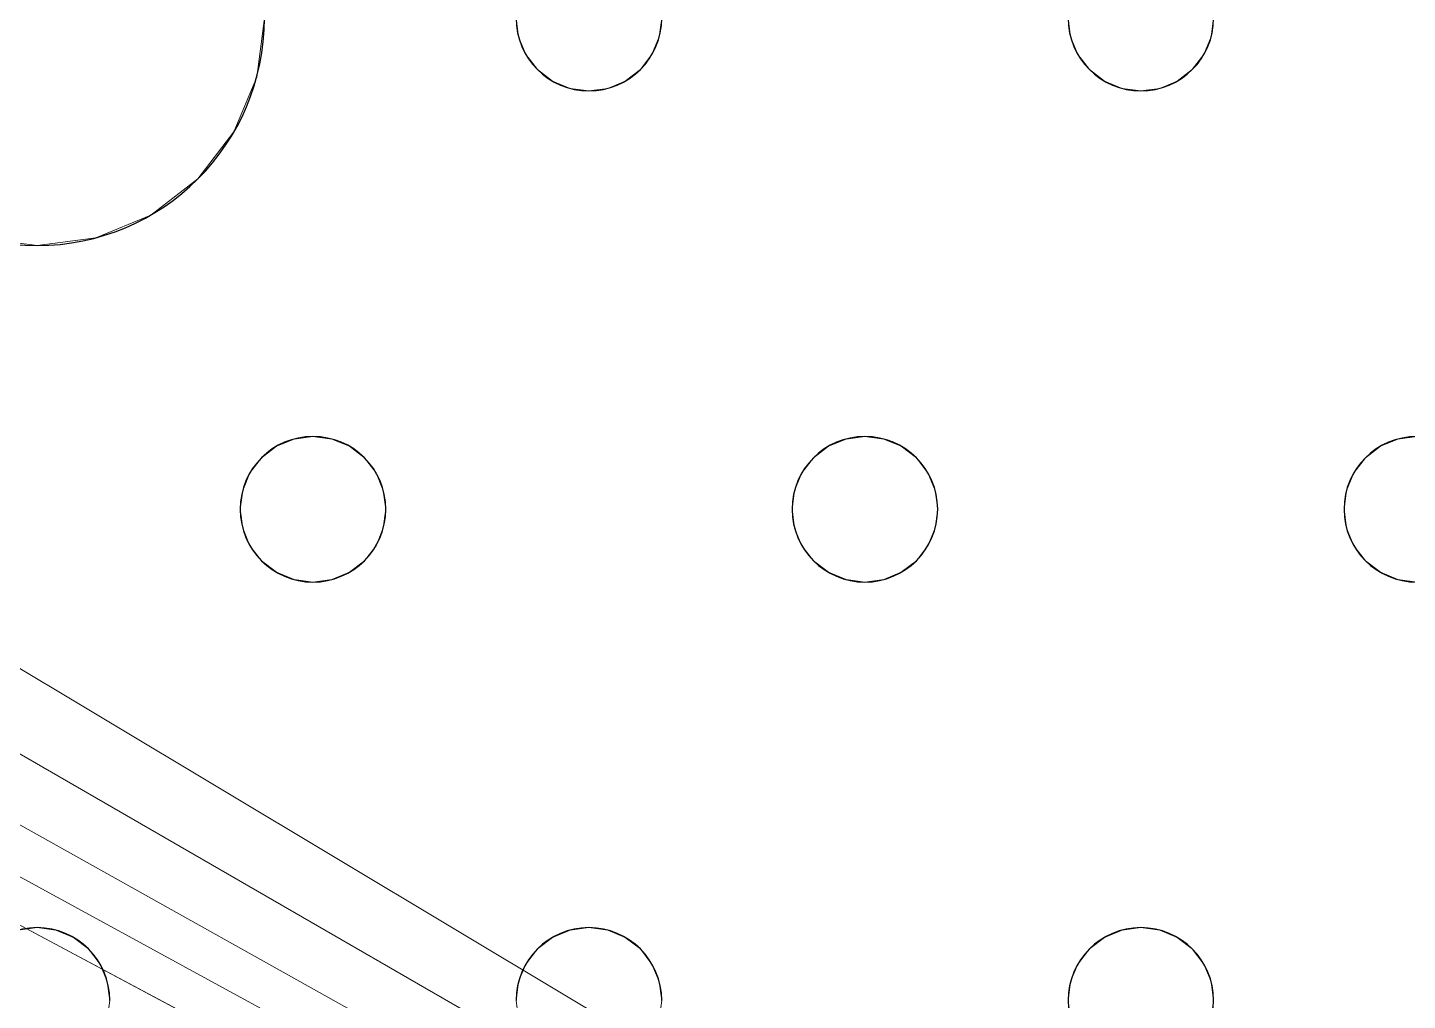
# Model space of a CAD drawing. Header units: millimetres. Extents: x -1 to 1201, y -701 to 1.
# Drawn here: x 862.4 to 938.3, y -287 to -233.5 of the extents above; entities that cross this region are included whole.
import ezdxf

# ---------------------------------------------------------------- set-up
doc = ezdxf.new("R2010")
doc.units = ezdxf.units.MM
doc.layers.add('IQ_200_3D', color=1, linetype='Continuous')
doc.layers.add('IQ_204_2D', color=7, linetype='Continuous')

msp = doc.modelspace()

# ---------------------------------------------------------------- linework, layer by layer
at = {"layer": 'IQ_200_3D', "lineweight": 18}
for points, invisible_edges in [([(889.421, -234.035, 890), (889.284, -233, 890), (875.451, -233, 890), (875.025, -236.235, 890)], 10), ([(889.421, -234.035, 888), (889.82, -235, 888), (875.025, -236.235, 888), (875.451, -233, 888)], 10), ([(875.025, -236.235, 890), (875.451, -233, 890), (875.451, -233, 888), (875.025, -236.235, 888)], 8), ([(889.421, -234.035, 888), (875.451, -233, 888), (889.284, -233, 888)], 3), ([(889.284, -233, 890), (889.421, -234.035, 890), (889.421, -234.035, 888), (889.284, -233, 888)], 2), ([(897.284, -233, 890), (897.148, -234.035, 890), (919.754, -234.035, 890), (919.618, -233, 890)], 10), ([(897.284, -233, 888), (919.618, -233, 888), (919.754, -234.035, 888), (897.148, -234.035, 888)], 5), ([(897.148, -234.035, 890), (897.284, -233, 890), (897.284, -233, 888), (897.148, -234.035, 888)], 8), ([(919.618, -233, 890), (919.754, -234.035, 890), (919.754, -234.035, 888), (919.618, -233, 888)], 2), ([(927.618, -233, 890), (927.481, -234.035, 890), (950.087, -234.035, 890), (949.951, -233, 890)], 10), ([(927.618, -233, 888), (949.951, -233, 888), (950.087, -234.035, 888), (927.481, -234.035, 888)], 5), ([(927.481, -234.035, 890), (927.618, -233, 890), (927.618, -233, 888), (927.481, -234.035, 888)], 8), ([(889.421, -234.035, 890), (875.025, -236.235, 890), (889.82, -235, 890)], 3), ([(889.421, -234.035, 890), (889.82, -235, 890), (889.82, -235, 888), (889.421, -234.035, 888)], 10), ([(920.154, -235, 890), (919.754, -234.035, 890), (897.148, -234.035, 890), (896.748, -235, 890)], 10), ([(920.154, -235, 888), (896.748, -235, 888), (897.148, -234.035, 888), (919.754, -234.035, 888)], 5), ([(896.748, -235, 890), (897.148, -234.035, 890), (897.148, -234.035, 888), (896.748, -235, 888)], 10), ([(919.754, -234.035, 890), (920.154, -235, 890), (920.154, -235, 888), (919.754, -234.035, 888)], 10), ([(950.487, -235, 890), (950.087, -234.035, 890), (927.481, -234.035, 890), (927.082, -235, 890)], 10), ([(950.487, -235, 888), (927.082, -235, 888), (927.481, -234.035, 888), (950.087, -234.035, 888)], 5), ([(927.082, -235, 890), (927.481, -234.035, 890), (927.481, -234.035, 888), (927.082, -235, 888)], 10), ([(890.456, -235.828, 890), (889.82, -235, 890), (875.025, -236.235, 890), (873.776, -239.25, 890)], 10), ([(890.456, -235.828, 888), (873.776, -239.25, 888), (875.025, -236.235, 888), (889.82, -235, 888)], 5), ([(889.82, -235, 890), (890.456, -235.828, 890), (890.456, -235.828, 888), (889.82, -235, 888)], 10), ([(896.113, -235.828, 890), (908.451, -256, 890), (896.748, -235, 890)], 3), ([(896.748, -235, 888), (920.154, -235, 888), (908.451, -256, 888), (896.113, -235.828, 888)], 7), ([(896.113, -235.828, 890), (896.748, -235, 890), (896.748, -235, 888), (896.113, -235.828, 888)], 10), ([(908.451, -256, 890), (920.789, -235.828, 890), (920.154, -235, 890), (896.748, -235, 890)], 13), ([(920.789, -235.828, 888), (909.486, -256.136, 888), (908.451, -256, 888), (920.154, -235, 888)], 5), ([(920.154, -235, 890), (920.789, -235.828, 890), (920.789, -235.828, 888), (920.154, -235, 888)], 10), ([(938.784, -256, 890), (950.487, -235, 890), (927.082, -235, 890), (926.446, -235.828, 890)], 11), ([(938.784, -256, 888), (937.749, -256.136, 888), (926.446, -235.828, 888), (927.082, -235, 888)], 10), ([(926.446, -235.828, 890), (927.082, -235, 890), (927.082, -235, 888), (926.446, -235.828, 888)], 10), ([(938.784, -256, 888), (927.082, -235, 888), (950.487, -235, 888), (951.122, -235.828, 888)], 11), ([(873.776, -239.25, 890), (871.79, -241.839, 890), (879.153, -256.136, 890), (890.456, -235.828, 890)], 14), ([(879.153, -256.136, 888), (871.79, -241.839, 888), (873.776, -239.25, 888), (890.456, -235.828, 888)], 13), ([(879.153, -256.136, 890), (880.118, -256.536, 890), (891.284, -236.464, 890), (890.456, -235.828, 890)], 10), ([(891.284, -236.464, 888), (880.118, -256.536, 888), (879.153, -256.136, 888), (890.456, -235.828, 888)], 5), ([(890.456, -235.828, 890), (891.284, -236.464, 890), (891.284, -236.464, 888), (890.456, -235.828, 888)], 10), ([(896.113, -235.828, 890), (895.284, -236.464, 890), (907.416, -256.136, 890), (908.451, -256, 890)], 10), ([(896.113, -235.828, 888), (908.451, -256, 888), (907.416, -256.136, 888), (895.284, -236.464, 888)], 5), ([(895.284, -236.464, 890), (896.113, -235.828, 890), (896.113, -235.828, 888), (895.284, -236.464, 888)], 10), ([(909.486, -256.136, 890), (920.789, -235.828, 890), (908.451, -256, 890)], 3), ([(909.486, -256.136, 890), (910.451, -256.536, 890), (921.618, -236.464, 890), (920.789, -235.828, 890)], 10), ([(921.618, -236.464, 888), (910.451, -256.536, 888), (909.486, -256.136, 888), (920.789, -235.828, 888)], 5), ([(920.789, -235.828, 890), (921.618, -236.464, 890), (921.618, -236.464, 888), (920.789, -235.828, 888)], 10), ([(926.446, -235.828, 890), (925.618, -236.464, 890), (937.749, -256.136, 890), (938.784, -256, 890)], 10), ([(937.749, -256.136, 888), (925.618, -236.464, 888), (926.446, -235.828, 888)], 13), ([(925.618, -236.464, 890), (926.446, -235.828, 890), (926.446, -235.828, 888), (925.618, -236.464, 888)], 10), ([(873.776, -239.25, 890), (875.025, -236.235, 890), (875.025, -236.235, 888), (873.776, -239.25, 888)], 10), ([(880.118, -256.536, 890), (880.946, -257.172, 890), (892.249, -236.864, 890), (891.284, -236.464, 890)], 10), ([(880.118, -256.536, 888), (891.284, -236.464, 888), (892.249, -236.864, 888)], 13), ([(891.284, -236.464, 890), (892.249, -236.864, 890), (892.249, -236.864, 888), (891.284, -236.464, 888)], 10), ([(895.284, -236.464, 890), (894.32, -236.864, 890), (906.451, -256.536, 890), (907.416, -256.136, 890)], 10), ([(895.284, -236.464, 888), (907.416, -256.136, 888), (906.451, -256.536, 888), (894.32, -236.864, 888)], 5), ([(894.32, -236.864, 890), (895.284, -236.464, 890), (895.284, -236.464, 888), (894.32, -236.864, 888)], 10), ([(910.451, -256.536, 890), (911.279, -257.172, 890), (922.582, -236.864, 890), (921.618, -236.464, 890)], 10), ([(922.582, -236.864, 888), (911.279, -257.172, 888), (910.451, -256.536, 888), (921.618, -236.464, 888)], 5), ([(921.618, -236.464, 890), (922.582, -236.864, 890), (922.582, -236.864, 888), (921.618, -236.464, 888)], 10), ([(925.618, -236.464, 890), (924.653, -236.864, 890), (936.784, -256.536, 890), (937.749, -256.136, 890)], 10), ([(925.618, -236.464, 888), (937.749, -256.136, 888), (936.784, -256.536, 888), (924.653, -236.864, 888)], 5), ([(924.653, -236.864, 890), (925.618, -236.464, 890), (925.618, -236.464, 888), (924.653, -236.864, 888)], 10), ([(880.946, -257.172, 888), (880.118, -256.536, 888), (892.249, -236.864, 888), (893.284, -237, 888)], 10), ([(880.946, -257.172, 890), (881.582, -258, 890), (893.284, -237, 890), (892.249, -236.864, 890)], 10), ([(881.582, -258, 888), (880.946, -257.172, 888), (893.284, -237, 888), (904.987, -258, 888)], 14), ([(904.987, -258, 890), (905.622, -257.172, 890), (893.284, -237, 890), (881.582, -258, 890)], 14), ([(893.284, -237, 888), (892.249, -236.864, 888), (892.249, -236.864, 890), (893.284, -237, 890)], 10), ([(905.622, -257.172, 890), (906.451, -256.536, 890), (894.32, -236.864, 890), (893.284, -237, 890)], 10), ([(905.622, -257.172, 888), (904.987, -258, 888), (893.284, -237, 888), (894.32, -236.864, 888)], 10), ([(894.32, -236.864, 888), (893.284, -237, 888), (893.284, -237, 890), (894.32, -236.864, 890)], 10), ([(894.32, -236.864, 888), (906.451, -256.536, 888), (905.622, -257.172, 888)], 13), ([(911.279, -257.172, 890), (911.915, -258, 890), (923.618, -237, 890), (922.582, -236.864, 890)], 10), ([(923.618, -237, 888), (911.915, -258, 888), (911.279, -257.172, 888), (922.582, -236.864, 888)], 5), ([(911.915, -258, 890), (912.315, -258.965, 890), (935.32, -258, 890), (923.618, -237, 890)], 14), ([(923.618, -237, 888), (935.956, -257.172, 888), (935.32, -258, 888), (911.915, -258, 888)], 13), ([(923.618, -237, 888), (922.582, -236.864, 888), (922.582, -236.864, 890), (923.618, -237, 890)], 10), ([(923.618, -237, 890), (935.32, -258, 890), (935.956, -257.172, 890), (924.653, -236.864, 890)], 5), ([(924.653, -236.864, 888), (936.784, -256.536, 888), (935.956, -257.172, 888), (923.618, -237, 888)], 5), ([(924.653, -236.864, 888), (923.618, -237, 888), (923.618, -237, 890), (924.653, -236.864, 890)], 10), ([(936.784, -256.536, 890), (924.653, -236.864, 890), (935.956, -257.172, 890)], 3), ([(871.79, -241.839, 890), (873.776, -239.25, 890), (873.776, -239.25, 888), (871.79, -241.839, 888)], 10), ([(877.082, -256.136, 890), (871.79, -241.839, 890), (869.201, -243.825, 890), (876.118, -256.536, 890)], 5), ([(877.082, -256.136, 888), (876.118, -256.536, 888), (869.201, -243.825, 888), (871.79, -241.839, 888)], 10), ([(869.201, -243.825, 890), (871.79, -241.839, 890), (871.79, -241.839, 888), (869.201, -243.825, 888)], 10), ([(878.118, -256, 890), (879.153, -256.136, 890), (871.79, -241.839, 890)], 14), ([(877.082, -256.136, 890), (878.118, -256, 890), (871.79, -241.839, 890)], 14), ([(871.79, -241.839, 888), (878.118, -256, 888), (877.082, -256.136, 888)], 13), ([(879.153, -256.136, 888), (878.118, -256, 888), (871.79, -241.839, 888)], 14), ([(875.289, -257.172, 890), (869.201, -243.825, 890), (866.186, -245.074, 890), (874.654, -258, 890)], 5), ([(869.201, -243.825, 888), (876.118, -256.536, 888), (875.289, -257.172, 888), (866.186, -245.074, 888)], 5), ([(866.186, -245.074, 890), (869.201, -243.825, 890), (869.201, -243.825, 888), (866.186, -245.074, 888)], 10), ([(876.118, -256.536, 890), (869.201, -243.825, 890), (875.289, -257.172, 890)], 3), ([(851.248, -258, 890), (862.951, -245.5, 890), (859.716, -245.074, 890), (850.613, -257.172, 890)], 5), ([(862.951, -245.5, 888), (851.648, -258.965, 888), (851.248, -258, 888), (859.716, -245.074, 888)], 5), ([(851.648, -258.965, 890), (874.254, -258.965, 890), (862.951, -245.5, 890), (851.248, -258, 890)], 7), ([(874.254, -258.965, 888), (851.784, -260, 888), (851.648, -258.965, 888), (862.951, -245.5, 888)], 13), ([(862.951, -245.5, 888), (859.716, -245.074, 888), (859.716, -245.074, 890), (862.951, -245.5, 890)], 10), ([(874.654, -258, 890), (866.186, -245.074, 890), (862.951, -245.5, 890), (874.254, -258.965, 890)], 5), ([(874.654, -258, 888), (874.254, -258.965, 888), (862.951, -245.5, 888), (866.186, -245.074, 888)], 10), ([(866.186, -245.074, 888), (862.951, -245.5, 888), (862.951, -245.5, 890), (866.186, -245.074, 890)], 10), ([(875.289, -257.172, 888), (874.654, -258, 888), (866.186, -245.074, 888)], 14), ([(877.082, -256.136, 890), (876.118, -256.536, 890), (876.118, -256.536, 888), (877.082, -256.136, 888)], 10), ([(877.082, -256.136, 888), (878.118, -256, 888), (878.118, -256, 890), (877.082, -256.136, 890)], 10), ([(878.118, -256, 888), (879.153, -256.136, 888), (879.153, -256.136, 890), (878.118, -256, 890)], 10), ([(880.118, -256.536, 890), (879.153, -256.136, 890), (879.153, -256.136, 888), (880.118, -256.536, 888)], 10), ([(907.416, -256.136, 890), (906.451, -256.536, 890), (906.451, -256.536, 888), (907.416, -256.136, 888)], 10), ([(907.416, -256.136, 888), (908.451, -256, 888), (908.451, -256, 890), (907.416, -256.136, 890)], 10), ([(908.451, -256, 888), (909.486, -256.136, 888), (909.486, -256.136, 890), (908.451, -256, 890)], 10), ([(910.451, -256.536, 890), (909.486, -256.136, 890), (909.486, -256.136, 888), (910.451, -256.536, 888)], 10), ([(937.749, -256.136, 890), (936.784, -256.536, 890), (936.784, -256.536, 888), (937.749, -256.136, 888)], 10), ([(937.749, -256.136, 888), (938.784, -256, 888), (938.784, -256, 890), (937.749, -256.136, 890)], 10), ([(876.118, -256.536, 890), (875.289, -257.172, 890), (875.289, -257.172, 888), (876.118, -256.536, 888)], 10), ([(880.946, -257.172, 890), (880.118, -256.536, 890), (880.118, -256.536, 888), (880.946, -257.172, 888)], 10), ([(906.451, -256.536, 890), (905.622, -257.172, 890), (905.622, -257.172, 888), (906.451, -256.536, 888)], 10), ([(911.279, -257.172, 890), (910.451, -256.536, 890), (910.451, -256.536, 888), (911.279, -257.172, 888)], 10), ([(936.784, -256.536, 890), (935.956, -257.172, 890), (935.956, -257.172, 888), (936.784, -256.536, 888)], 10), ([(875.289, -257.172, 890), (874.654, -258, 890), (874.654, -258, 888), (875.289, -257.172, 888)], 10), ([(881.582, -258, 890), (880.946, -257.172, 890), (880.946, -257.172, 888), (881.582, -258, 888)], 10), ([(905.622, -257.172, 890), (904.987, -258, 890), (904.987, -258, 888), (905.622, -257.172, 888)], 10), ([(911.915, -258, 890), (911.279, -257.172, 890), (911.279, -257.172, 888), (911.915, -258, 888)], 10), ([(935.956, -257.172, 890), (935.32, -258, 890), (935.32, -258, 888), (935.956, -257.172, 888)], 10), ([(874.654, -258, 890), (874.254, -258.965, 890), (874.254, -258.965, 888), (874.654, -258, 888)], 10), ([(881.582, -258, 890), (881.981, -258.965, 890), (904.987, -258, 890)], 14), ([(881.981, -258.965, 888), (881.582, -258, 888), (904.987, -258, 888), (904.587, -258.965, 888)], 10), ([(881.981, -258.965, 890), (881.582, -258, 890), (881.582, -258, 888), (881.981, -258.965, 888)], 10), ([(881.981, -258.965, 890), (882.118, -260, 890), (904.587, -258.965, 890), (904.987, -258, 890)], 10), ([(904.987, -258, 890), (904.587, -258.965, 890), (904.587, -258.965, 888), (904.987, -258, 888)], 10), ([(912.315, -258.965, 888), (911.915, -258, 888), (935.32, -258, 888), (934.921, -258.965, 888)], 10), ([(912.315, -258.965, 890), (911.915, -258, 890), (911.915, -258, 888), (912.315, -258.965, 888)], 10), ([(934.921, -258.965, 890), (935.32, -258, 890), (912.315, -258.965, 890)], 14), ([(935.32, -258, 890), (934.921, -258.965, 890), (934.921, -258.965, 888), (935.32, -258, 888)], 10), ([(874.254, -258.965, 890), (851.648, -258.965, 890), (851.784, -260, 890), (874.118, -260, 890)], 5), ([(874.118, -260, 888), (851.648, -261.035, 888), (851.784, -260, 888), (874.254, -258.965, 888)], 5), ([(874.254, -258.965, 890), (874.118, -260, 890), (874.118, -260, 888), (874.254, -258.965, 888)], 8), ([(882.118, -260, 890), (881.981, -261.035, 890), (904.451, -260, 890), (904.587, -258.965, 890)], 10), ([(882.118, -260, 888), (881.981, -258.965, 888), (904.587, -258.965, 888), (904.451, -260, 888)], 10), ([(882.118, -260, 890), (881.981, -258.965, 890), (881.981, -258.965, 888), (882.118, -260, 888)], 2), ([(904.587, -258.965, 890), (904.451, -260, 890), (904.451, -260, 888), (904.587, -258.965, 888)], 8), ([(934.921, -258.965, 890), (912.315, -258.965, 890), (912.451, -260, 890), (934.784, -260, 890)], 5), ([(934.784, -260, 888), (912.315, -261.035, 888), (912.451, -260, 888), (934.921, -258.965, 888)], 5), ([(934.921, -258.965, 888), (912.451, -260, 888), (912.315, -258.965, 888)], 13), ([(912.451, -260, 890), (912.315, -258.965, 890), (912.315, -258.965, 888), (912.451, -260, 888)], 2), ([(934.921, -258.965, 890), (934.784, -260, 890), (934.784, -260, 888), (934.921, -258.965, 888)], 8), ([(874.118, -260, 890), (851.784, -260, 890), (851.648, -261.035, 890), (874.254, -261.035, 890)], 5), ([(874.254, -261.035, 888), (851.648, -261.035, 888), (874.118, -260, 888)], 3), ([(874.118, -260, 890), (874.254, -261.035, 890), (874.254, -261.035, 888), (874.118, -260, 888)], 2), ([(881.981, -261.035, 890), (881.582, -262, 890), (904.587, -261.035, 890), (904.451, -260, 890)], 10), ([(881.981, -261.035, 888), (882.118, -260, 888), (904.451, -260, 888), (904.587, -261.035, 888)], 10), ([(881.981, -261.035, 890), (882.118, -260, 890), (882.118, -260, 888), (881.981, -261.035, 888)], 8), ([(904.451, -260, 890), (904.587, -261.035, 890), (904.587, -261.035, 888), (904.451, -260, 888)], 2), ([(912.315, -261.035, 890), (911.915, -262, 890), (934.921, -261.035, 890), (934.784, -260, 890)], 10), ([(934.921, -261.035, 888), (911.915, -262, 888), (912.315, -261.035, 888), (934.784, -260, 888)], 5), ([(934.784, -260, 890), (912.451, -260, 890), (912.315, -261.035, 890)], 13), ([(912.315, -261.035, 890), (912.451, -260, 890), (912.451, -260, 888), (912.315, -261.035, 888)], 8), ([(934.784, -260, 890), (934.921, -261.035, 890), (934.921, -261.035, 888), (934.784, -260, 888)], 2), ([(851.248, -262, 890), (874.254, -261.035, 890), (851.648, -261.035, 890)], 3), ([(851.248, -262, 890), (862.951, -283, 890), (874.654, -262, 890), (874.254, -261.035, 890)], 11), ([(851.248, -262, 888), (851.648, -261.035, 888), (874.254, -261.035, 888), (874.654, -262, 888)], 10), ([(874.254, -261.035, 890), (874.654, -262, 890), (874.654, -262, 888), (874.254, -261.035, 888)], 10), ([(904.587, -261.035, 890), (881.582, -262, 890), (904.987, -262, 890)], 3), ([(881.582, -262, 888), (881.981, -261.035, 888), (904.587, -261.035, 888)], 14), ([(904.987, -262, 888), (893.284, -283, 888), (881.582, -262, 888), (904.587, -261.035, 888)], 7), ([(881.582, -262, 890), (881.981, -261.035, 890), (881.981, -261.035, 888), (881.582, -262, 888)], 10), ([(904.587, -261.035, 890), (904.987, -262, 890), (904.987, -262, 888), (904.587, -261.035, 888)], 10), ([(911.915, -262, 890), (935.32, -262, 890), (934.921, -261.035, 890)], 13), ([(935.32, -262, 888), (923.618, -283, 888), (911.915, -262, 888), (934.921, -261.035, 888)], 7), ([(911.915, -262, 890), (912.315, -261.035, 890), (912.315, -261.035, 888), (911.915, -262, 888)], 10), ([(934.921, -261.035, 890), (935.32, -262, 890), (935.32, -262, 888), (934.921, -261.035, 888)], 10), ([(862.951, -283, 890), (851.248, -262, 890), (850.613, -262.828, 890), (861.916, -283.136, 890)], 5), ([(862.951, -283, 888), (861.916, -283.136, 888), (850.613, -262.828, 888), (851.248, -262, 888)], 10), ([(862.951, -283, 888), (851.248, -262, 888), (874.654, -262, 888), (875.289, -262.828, 888)], 11), ([(875.289, -262.828, 890), (874.654, -262, 890), (862.951, -283, 890), (863.986, -283.136, 890)], 10), ([(874.654, -262, 890), (875.289, -262.828, 890), (875.289, -262.828, 888), (874.654, -262, 888)], 10), ([(893.284, -283, 890), (904.987, -262, 890), (881.582, -262, 890), (880.946, -262.828, 890)], 11), ([(893.284, -283, 888), (892.249, -283.136, 888), (880.946, -262.828, 888), (881.582, -262, 888)], 10), ([(880.946, -262.828, 890), (881.582, -262, 890), (881.582, -262, 888), (880.946, -262.828, 888)], 10), ([(893.284, -283, 890), (905.622, -262.828, 890), (904.987, -262, 890)], 13), ([(905.622, -262.828, 888), (894.32, -283.136, 888), (893.284, -283, 888), (904.987, -262, 888)], 5), ([(904.987, -262, 890), (905.622, -262.828, 890), (905.622, -262.828, 888), (904.987, -262, 888)], 10), ([(923.618, -283, 890), (935.32, -262, 890), (911.915, -262, 890), (911.279, -262.828, 890)], 11), ([(923.618, -283, 888), (922.582, -283.136, 888), (911.279, -262.828, 888), (911.915, -262, 888)], 10), ([(911.279, -262.828, 890), (911.915, -262, 890), (911.915, -262, 888), (911.279, -262.828, 888)], 10), ([(935.956, -262.828, 890), (935.32, -262, 890), (923.618, -283, 890), (924.653, -283.136, 890)], 10), ([(923.618, -283, 888), (935.32, -262, 888), (935.956, -262.828, 888)], 13), ([(935.32, -262, 890), (935.956, -262.828, 890), (935.956, -262.828, 888), (935.32, -262, 888)], 10), ([(875.289, -262.828, 888), (876.118, -263.464, 888), (863.986, -283.136, 888), (862.951, -283, 888)], 10), ([(876.118, -263.464, 890), (875.289, -262.828, 890), (863.986, -283.136, 890), (864.951, -283.536, 890)], 10), ([(875.289, -262.828, 890), (876.118, -263.464, 890), (876.118, -263.464, 888), (875.289, -262.828, 888)], 10), ([(880.946, -262.828, 890), (880.118, -263.464, 890), (892.249, -283.136, 890), (893.284, -283, 890)], 10), ([(892.249, -283.136, 888), (891.284, -283.536, 888), (880.118, -263.464, 888), (880.946, -262.828, 888)], 10), ([(880.118, -263.464, 890), (880.946, -262.828, 890), (880.946, -262.828, 888), (880.118, -263.464, 888)], 10), ([(894.32, -283.136, 890), (906.451, -263.464, 890), (905.622, -262.828, 890), (893.284, -283, 890)], 5), ([(894.32, -283.136, 888), (905.622, -262.828, 888), (906.451, -263.464, 888)], 13), ([(905.622, -262.828, 890), (906.451, -263.464, 890), (906.451, -263.464, 888), (905.622, -262.828, 888)], 10), ([(911.279, -262.828, 890), (910.451, -263.464, 890), (922.582, -283.136, 890), (923.618, -283, 890)], 10), ([(922.582, -283.136, 888), (921.618, -283.536, 888), (910.451, -263.464, 888), (911.279, -262.828, 888)], 10), ([(910.451, -263.464, 890), (911.279, -262.828, 890), (911.279, -262.828, 888), (910.451, -263.464, 888)], 10), ([(924.653, -283.136, 888), (923.618, -283, 888), (935.956, -262.828, 888), (936.784, -263.464, 888)], 10), ([(936.784, -263.464, 890), (935.956, -262.828, 890), (924.653, -283.136, 890)], 14), ([(935.956, -262.828, 890), (936.784, -263.464, 890), (936.784, -263.464, 888), (935.956, -262.828, 888)], 10), ([(864.951, -283.536, 888), (863.986, -283.136, 888), (876.118, -263.464, 888), (877.082, -263.864, 888)], 10), ([(877.082, -263.864, 890), (876.118, -263.464, 890), (864.951, -283.536, 890), (865.779, -284.172, 890)], 10), ([(865.779, -284.172, 888), (864.951, -283.536, 888), (877.082, -263.864, 888), (878.118, -264, 888)], 10), ([(878.118, -264, 890), (877.082, -263.864, 890), (865.779, -284.172, 890), (866.415, -285, 890)], 10), ([(876.118, -263.464, 890), (877.082, -263.864, 890), (877.082, -263.864, 888), (876.118, -263.464, 888)], 10), ([(878.118, -264, 888), (877.082, -263.864, 888), (877.082, -263.864, 890), (878.118, -264, 890)], 10), ([(879.153, -263.864, 890), (878.118, -264, 890), (890.456, -284.172, 890), (891.284, -283.536, 890)], 10), ([(890.456, -284.172, 888), (889.82, -285, 888), (878.118, -264, 888), (879.153, -263.864, 888)], 10), ([(879.153, -263.864, 888), (878.118, -264, 888), (878.118, -264, 890), (879.153, -263.864, 890)], 10), ([(880.118, -263.464, 890), (879.153, -263.864, 890), (891.284, -283.536, 890), (892.249, -283.136, 890)], 10), ([(891.284, -283.536, 888), (890.456, -284.172, 888), (879.153, -263.864, 888), (880.118, -263.464, 888)], 10), ([(879.153, -263.864, 890), (880.118, -263.464, 890), (880.118, -263.464, 888), (879.153, -263.864, 888)], 10), ([(895.284, -283.536, 890), (906.451, -263.464, 890), (894.32, -283.136, 890)], 3), ([(895.284, -283.536, 888), (894.32, -283.136, 888), (906.451, -263.464, 888), (907.416, -263.864, 888)], 10), ([(907.416, -263.864, 890), (906.451, -263.464, 890), (895.284, -283.536, 890), (896.113, -284.172, 890)], 10), ([(907.416, -263.864, 888), (908.451, -264, 888), (896.113, -284.172, 888), (895.284, -283.536, 888)], 10), ([(896.113, -284.172, 890), (896.748, -285, 890), (908.451, -264, 890), (907.416, -263.864, 890)], 10), ([(906.451, -263.464, 890), (907.416, -263.864, 890), (907.416, -263.864, 888), (906.451, -263.464, 888)], 10), ([(908.451, -264, 888), (907.416, -263.864, 888), (907.416, -263.864, 890), (908.451, -264, 890)], 10), ([(920.789, -284.172, 890), (921.618, -283.536, 890), (909.486, -263.864, 890), (908.451, -264, 890)], 10), ([(909.486, -263.864, 888), (921.618, -283.536, 888), (920.789, -284.172, 888), (908.451, -264, 888)], 5), ([(909.486, -263.864, 888), (908.451, -264, 888), (908.451, -264, 890), (909.486, -263.864, 890)], 10), ([(910.451, -263.464, 890), (909.486, -263.864, 890), (921.618, -283.536, 890), (922.582, -283.136, 890)], 10), ([(921.618, -283.536, 888), (909.486, -263.864, 888), (910.451, -263.464, 888)], 13), ([(909.486, -263.864, 890), (910.451, -263.464, 890), (910.451, -263.464, 888), (909.486, -263.864, 888)], 10), ([(925.618, -283.536, 890), (937.749, -263.864, 890), (936.784, -263.464, 890), (924.653, -283.136, 890)], 5), ([(925.618, -283.536, 888), (924.653, -283.136, 888), (936.784, -263.464, 888), (937.749, -263.864, 888)], 10), ([(926.446, -284.172, 890), (938.784, -264, 890), (937.749, -263.864, 890), (925.618, -283.536, 890)], 5), ([(926.446, -284.172, 888), (925.618, -283.536, 888), (937.749, -263.864, 888), (938.784, -264, 888)], 10), ([(936.784, -263.464, 890), (937.749, -263.864, 890), (937.749, -263.864, 888), (936.784, -263.464, 888)], 10), ([(938.784, -264, 888), (937.749, -263.864, 888), (937.749, -263.864, 890), (938.784, -264, 890)], 10), ([(878.118, -264, 888), (889.82, -285, 888), (866.415, -285, 888), (865.779, -284.172, 888)], 11), ([(889.82, -285, 890), (890.456, -284.172, 890), (878.118, -264, 890), (866.415, -285, 890)], 14), ([(896.748, -285, 888), (896.113, -284.172, 888), (908.451, -264, 888)], 14), ([(896.748, -285, 890), (897.148, -285.965, 890), (920.154, -285, 890), (908.451, -264, 890)], 14), ([(920.154, -285, 888), (897.148, -285.965, 888), (896.748, -285, 888), (908.451, -264, 888)], 13), ([(908.451, -264, 890), (920.154, -285, 890), (920.789, -284.172, 890)], 13), ([(920.154, -285, 888), (908.451, -264, 888), (920.789, -284.172, 888)], 3), ([(938.784, -264, 890), (926.446, -284.172, 890), (927.082, -285, 890), (950.487, -285, 890)], 13), ([(926.446, -284.172, 888), (938.784, -264, 888), (927.082, -285, 888)], 3), ([(927.082, -285, 888), (938.784, -264, 888), (950.487, -285, 888), (927.481, -285.965, 888)], 7), ([(861.916, -283.136, 888), (862.951, -283, 888), (862.951, -283, 890), (861.916, -283.136, 890)], 10), ([(862.951, -283, 888), (863.986, -283.136, 888), (863.986, -283.136, 890), (862.951, -283, 890)], 10), ([(864.951, -283.536, 890), (863.986, -283.136, 890), (863.986, -283.136, 888), (864.951, -283.536, 888)], 10), ([(865.779, -284.172, 890), (864.951, -283.536, 890), (864.951, -283.536, 888), (865.779, -284.172, 888)], 10), ([(891.284, -283.536, 890), (890.456, -284.172, 890), (890.456, -284.172, 888), (891.284, -283.536, 888)], 10), ([(892.249, -283.136, 890), (891.284, -283.536, 890), (891.284, -283.536, 888), (892.249, -283.136, 888)], 10), ([(892.249, -283.136, 888), (893.284, -283, 888), (893.284, -283, 890), (892.249, -283.136, 890)], 10), ([(893.284, -283, 888), (894.32, -283.136, 888), (894.32, -283.136, 890), (893.284, -283, 890)], 10), ([(895.284, -283.536, 890), (894.32, -283.136, 890), (894.32, -283.136, 888), (895.284, -283.536, 888)], 10), ([(896.113, -284.172, 890), (895.284, -283.536, 890), (895.284, -283.536, 888), (896.113, -284.172, 888)], 10), ([(921.618, -283.536, 890), (920.789, -284.172, 890), (920.789, -284.172, 888), (921.618, -283.536, 888)], 10), ([(922.582, -283.136, 890), (921.618, -283.536, 890), (921.618, -283.536, 888), (922.582, -283.136, 888)], 10), ([(922.582, -283.136, 888), (923.618, -283, 888), (923.618, -283, 890), (922.582, -283.136, 890)], 10), ([(923.618, -283, 888), (924.653, -283.136, 888), (924.653, -283.136, 890), (923.618, -283, 890)], 10), ([(925.618, -283.536, 890), (924.653, -283.136, 890), (924.653, -283.136, 888), (925.618, -283.536, 888)], 10), ([(926.446, -284.172, 890), (925.618, -283.536, 890), (925.618, -283.536, 888), (926.446, -284.172, 888)], 10), ([(866.415, -285, 890), (865.779, -284.172, 890), (865.779, -284.172, 888), (866.415, -285, 888)], 10), ([(890.456, -284.172, 890), (889.82, -285, 890), (889.82, -285, 888), (890.456, -284.172, 888)], 10), ([(896.748, -285, 890), (896.113, -284.172, 890), (896.113, -284.172, 888), (896.748, -285, 888)], 10), ([(920.789, -284.172, 890), (920.154, -285, 890), (920.154, -285, 888), (920.789, -284.172, 888)], 10), ([(927.082, -285, 890), (926.446, -284.172, 890), (926.446, -284.172, 888), (927.082, -285, 888)], 10), ([(889.82, -285, 890), (866.415, -285, 890), (866.815, -285.965, 890)], 13), ([(889.82, -285, 888), (889.421, -285.965, 888), (866.815, -285.965, 888), (866.415, -285, 888)], 10), ([(866.815, -285.965, 890), (866.415, -285, 890), (866.415, -285, 888), (866.815, -285.965, 888)], 10), ([(866.815, -285.965, 890), (866.951, -287, 890), (889.421, -285.965, 890), (889.82, -285, 890)], 10), ([(889.82, -285, 890), (889.421, -285.965, 890), (889.421, -285.965, 888), (889.82, -285, 888)], 10), ([(897.148, -285.965, 890), (896.748, -285, 890), (896.748, -285, 888), (897.148, -285.965, 888)], 10), ([(897.148, -285.965, 890), (897.284, -287, 890), (919.754, -285.965, 890), (920.154, -285, 890)], 10), ([(919.754, -285.965, 888), (897.284, -287, 888), (897.148, -285.965, 888), (920.154, -285, 888)], 5), ([(920.154, -285, 890), (919.754, -285.965, 890), (919.754, -285.965, 888), (920.154, -285, 888)], 10), ([(927.481, -285.965, 890), (950.487, -285, 890), (927.082, -285, 890)], 3), ([(927.481, -285.965, 890), (927.082, -285, 890), (927.082, -285, 888), (927.481, -285.965, 888)], 10), ([(927.481, -285.965, 890), (927.618, -287, 890), (950.087, -285.965, 890), (950.487, -285, 890)], 10), ([(927.481, -285.965, 888), (950.487, -285, 888), (950.087, -285.965, 888)], 13), ([(866.951, -287, 890), (866.815, -288.035, 890), (889.284, -287, 890), (889.421, -285.965, 890)], 10), ([(866.951, -287, 888), (866.815, -285.965, 888), (889.421, -285.965, 888), (889.284, -287, 888)], 10), ([(866.951, -287, 890), (866.815, -285.965, 890), (866.815, -285.965, 888), (866.951, -287, 888)], 2), ([(889.421, -285.965, 890), (889.284, -287, 890), (889.284, -287, 888), (889.421, -285.965, 888)], 8), ([(897.284, -287, 890), (897.148, -285.965, 890), (897.148, -285.965, 888), (897.284, -287, 888)], 2), ([(919.754, -285.965, 890), (897.284, -287, 890), (919.618, -287, 890)], 3), ([(919.618, -287, 888), (897.284, -287, 888), (919.754, -285.965, 888)], 3), ([(919.754, -285.965, 890), (919.618, -287, 890), (919.618, -287, 888), (919.754, -285.965, 888)], 8), ([(927.618, -287, 890), (927.481, -288.035, 890), (949.951, -287, 890), (950.087, -285.965, 890)], 10), ([(927.618, -287, 888), (927.481, -285.965, 888), (950.087, -285.965, 888), (949.951, -287, 888)], 10), ([(927.618, -287, 890), (927.481, -285.965, 890), (927.481, -285.965, 888), (927.618, -287, 888)], 2), ([(889.284, -287, 890), (866.815, -288.035, 890), (889.421, -288.035, 890)], 3), ([(866.815, -288.035, 888), (866.951, -287, 888), (889.284, -287, 888), (889.421, -288.035, 888)], 10), ([(866.815, -288.035, 890), (866.951, -287, 890), (866.951, -287, 888), (866.815, -288.035, 888)], 8), ([(889.284, -287, 890), (889.421, -288.035, 890), (889.421, -288.035, 888), (889.284, -287, 888)], 2), ([(919.618, -287, 890), (897.284, -287, 890), (897.148, -288.035, 890), (919.754, -288.035, 890)], 5), ([(897.148, -288.035, 888), (897.284, -287, 888), (919.618, -287, 888), (919.754, -288.035, 888)], 10), ([(897.148, -288.035, 890), (897.284, -287, 890), (897.284, -287, 888), (897.148, -288.035, 888)], 8), ([(919.618, -287, 890), (919.754, -288.035, 890), (919.754, -288.035, 888), (919.618, -287, 888)], 2), ([(927.481, -288.035, 890), (927.082, -289, 890), (950.087, -288.035, 890), (949.951, -287, 890)], 10), ([(927.481, -288.035, 888), (927.618, -287, 888), (949.951, -287, 888), (950.087, -288.035, 888)], 10), ([(927.481, -288.035, 890), (927.618, -287, 890), (927.618, -287, 888), (927.481, -288.035, 888)], 8)]:
    msp.add_3dface(points, dxfattribs=dict(at, invisible_edges=invisible_edges))
at = {"layer": 'IQ_204_2D'}
for centre, radius, start, end in [((862.951, -233), 12.5, 180, 360), ((893.284, -233), 4, 180, 360), ((923.618, -233), 4, 180, 360), ((878.118, -260), 4, 360, 180), ((908.451, -260), 4, 0, 180), ((938.784, -260), 4, 360, 180), ((878.118, -260), 4, 180, 360), ((908.451, -260), 4, 180, 360), ((938.784, -260), 4, 180, 360), ((862.951, -287), 4, 360, 180), ((893.284, -287), 4, 0, 180), ((923.618, -287), 4, 360, 180), ((923.618, -287), 4, 180, 360)]:
    msp.add_arc(centre, radius, start, end, dxfattribs=at)

# ---------------------------------------------------------------- meshes
at = {"layer": 'IQ_200_3D', "lineweight": 18}
mesh = msp.add_polyface(dxfattribs=at)
corners = [(1200, 0, 850), (1200, -700, 850), (0, -700, 850), (0, 0, 850), (810.5, -594, 850), (811.556, -602.023, 850), (814.653, -609.5, 850), (819.58, -615.92, 850), (826, -620.847, 850), (833.477, -623.944, 850), (841.5, -625, 850), (1059.5, -625, 850), (1067.523, -623.944, 850), (1075, -620.847, 850), (1081.42, -615.92, 850), (1086.347, -609.5, 850), (1089.444, -602.023, 850), (1090.5, -594, 850), (1090.5, -476, 850), (1089.444, -467.977, 850), (1086.347, -460.5, 850), (1081.42, -454.08, 850), (1075, -449.153, 850), (1067.523, -446.056, 850), (1059.5, -445, 850), (841.5, -445, 850), (833.477, -446.056, 850), (826, -449.153, 850), (819.58, -454.08, 850), (814.653, -460.5, 850), (811.556, -467.977, 850), (810.5, -476, 850)]
mesh.append_faces([[corners[k] for k in face] for face in [(29, 3, 28), (6, 2, 5), (4, 2, 31), (23, 0, 22), (13, 1, 12), (15, 1, 14), (11, 1, 10)]], dxfattribs={"vtx0": -1, "vtx1": -1})
mesh.append_faces([[corners[k] for k in face] for face in [(3, 29, 30, 2), (2, 30, 31), (0, 25, 26), (2, 6, 7), (2, 9, 10, 1), (0, 20, 21), (1, 18, 19), (1, 15, 16)]], dxfattribs={"vtx0": -1, "vtx2": -1})
mesh.append_faces([[corners[k] for k in face] for face in [(27, 28, 3), (4, 5, 2), (7, 8, 2), (8, 9, 2), (23, 24, 0), (21, 22, 0), (24, 25, 0), (13, 14, 1), (11, 12, 1), (16, 17, 1), (17, 18, 1)]], dxfattribs={"vtx1": -1, "vtx2": -1})
mesh.append_faces([[corners[k] for k in face] for face in [(26, 27, 3, 0), (19, 20, 0, 1)]], dxfattribs={"vtx1": -1, "vtx3": -1})
mesh = msp.add_polyface(dxfattribs=at)
corners = [(1200, -700, 900), (1200, -23, 900), (0, -23, 900), (0, -700, 900), (90, -35.113, 900), (1110, -35.113, 900), (1129.382, -37.665, 900), (1147.443, -45.146, 900), (1162.953, -57.047, 900), (1174.854, -72.557, 900), (1182.335, -90.618, 900), (1184.887, -110, 900), (1184.887, -610, 900), (1182.335, -629.382, 900), (1174.854, -647.443, 900), (1162.953, -662.953, 900), (1147.443, -674.854, 900), (1129.382, -682.335, 900), (1110, -684.887, 900), (90, -684.887, 900), (70.618, -682.335, 900), (52.557, -674.854, 900), (37.047, -662.953, 900), (25.146, -647.443, 900), (17.665, -629.382, 900), (15.113, -610, 900), (15.113, -110, 900), (17.665, -90.618, 900), (25.146, -72.557, 900), (37.047, -57.047, 900), (52.557, -45.146, 900), (70.618, -37.665, 900)]
mesh.append_faces([[corners[k] for k in face] for face in [(9, 1, 8), (14, 0, 13), (31, 2, 30), (28, 2, 27), (21, 3, 20), (23, 3, 22)]], dxfattribs={"vtx0": -1, "vtx1": -1})
mesh.append_faces([[corners[k] for k in face] for face in [(1, 9, 10), (1, 11, 12, 0), (0, 14, 15), (0, 18, 19, 3), (2, 28, 29), (3, 23, 24)]], dxfattribs={"vtx0": -1, "vtx2": -1})
mesh.append_faces([[corners[k] for k in face] for face in [(10, 11, 1), (5, 6, 1), (7, 8, 1), (6, 7, 1), (12, 13, 0), (15, 16, 0), (17, 18, 0), (16, 17, 0), (31, 4, 2), (29, 30, 2), (26, 27, 2), (21, 22, 3), (19, 20, 3), (24, 25, 3)]], dxfattribs={"vtx1": -1, "vtx2": -1})
mesh.append_faces([[corners[k] for k in face] for face in [(4, 5, 1, 2), (25, 26, 2, 3)]], dxfattribs={"vtx1": -1, "vtx3": -1})
mesh = msp.add_polyface(dxfattribs=at)
corners = [(1110, -48.392, 890), (90, -48.392, 890), (66.424, -53.082, 890), (46.437, -66.437, 890), (33.082, -86.424, 890), (28.392, -110, 890), (28.392, -610, 890), (33.082, -633.576, 890), (46.437, -653.563, 890), (66.424, -666.918, 890), (90, -671.608, 890), (1110, -671.608, 890), (1133.576, -666.918, 890), (1153.563, -653.563, 890), (1166.918, -633.576, 890), (1171.608, -610, 890), (1171.608, -110, 890), (1166.918, -86.424, 890), (1153.563, -66.437, 890), (1133.576, -53.082, 890), (122.5, -418.034, 890), (1077.5, -418.034, 890), (1089.656, -419.634, 890), (1100.983, -424.326, 890), (1110.71, -431.79, 890), (1118.174, -441.517, 890), (1122.866, -452.844, 890), (1124.466, -465, 890), (1124.466, -605, 890), (1122.866, -617.156, 890), (1118.174, -628.483, 890), (1110.71, -638.21, 890), (1100.983, -645.674, 890), (1089.656, -650.366, 890), (1077.5, -651.966, 890), (122.5, -651.966, 890), (110.344, -650.366, 890), (99.017, -645.674, 890), (89.29, -638.21, 890), (81.826, -628.483, 890), (77.134, -617.156, 890), (75.534, -605, 890), (75.534, -465, 890), (77.134, -452.844, 890), (81.826, -441.517, 890), (89.29, -431.79, 890), (99.017, -424.326, 890), (110.344, -419.634, 890), (122.5, -68.034, 890), (1077.5, -68.034, 890), (1089.656, -69.634, 890), (1100.983, -74.326, 890), (1110.71, -81.79, 890), (1118.174, -91.517, 890), (1122.866, -102.844, 890), (1124.466, -115, 890), (1124.466, -351, 890), (1122.866, -363.156, 890), (1118.174, -374.483, 890), (1110.71, -384.21, 890), (1100.983, -391.674, 890), (1089.656, -396.366, 890), (1077.5, -397.966, 890), (122.5, -397.966, 890), (110.344, -396.366, 890), (99.017, -391.674, 890), (89.29, -384.21, 890), (81.826, -374.483, 890), (77.134, -363.156, 890), (75.534, -351, 890), (75.534, -115, 890), (77.134, -102.844, 890), (81.826, -91.517, 890), (89.29, -81.79, 890), (99.017, -74.326, 890), (110.344, -69.634, 890)]
mesh.append_faces([[corners[k] for k in face] for face in [(65, 47, 64), (75, 1, 74), (71, 5, 70), (73, 2, 72)]], dxfattribs={"vtx0": -1, "vtx1": -1})
mesh.append_faces([[corners[k] for k in face] for face in [(15, 28, 29, 14), (11, 32, 33), (16, 55, 56, 15), (54, 17, 18, 53), (53, 18, 19, 52), (52, 19, 0, 51), (0, 50, 51), (10, 37, 38, 9), (64, 47, 20, 63), (8, 39, 40, 7), (39, 8, 9, 38), (69, 42, 43), (3, 71, 72, 2)]], dxfattribs={"vtx0": -1, "vtx2": -1})
mesh.append_faces([[corners[k] for k in face] for face in [(6, 41, 42, 69)]], dxfattribs={"vtx0": -1, "vtx2": -1, "vtx3": -1})
mesh.append_faces([[corners[k] for k in face] for face in [(11, 33, 34, 35), (1, 75, 48, 49), (71, 3, 4, 5)]], dxfattribs={"vtx0": -1, "vtx3": -1})
mesh.append_faces([[corners[k] for k in face] for face in [(36, 37, 10)]], dxfattribs={"vtx1": -1, "vtx2": -1})
mesh.append_faces([[corners[k] for k in face] for face in [(27, 28, 15, 56)]], dxfattribs={"vtx1": -1, "vtx2": -1, "vtx3": -1})
mesh.append_faces([[corners[k] for k in face] for face in [(13, 14, 29, 30), (12, 13, 30, 31), (26, 27, 56, 57), (31, 32, 11, 12), (24, 25, 58, 59), (21, 22, 61, 62), (22, 23, 60, 61), (23, 24, 59, 60), (25, 26, 57, 58), (54, 55, 16, 17), (49, 50, 0, 1), (20, 21, 62, 63), (35, 36, 10, 11), (45, 46, 66, 67), (46, 47, 65, 66), (6, 7, 40, 41), (43, 44, 68, 69), (44, 45, 67, 68), (73, 74, 1, 2), (69, 70, 5, 6)]], dxfattribs={"vtx1": -1, "vtx3": -1})
mesh = msp.add_polyface(dxfattribs=at)
corners = [(122.5, -68.034, 860), (110.344, -69.634, 860), (99.017, -74.326, 860), (89.29, -81.79, 860), (81.826, -91.517, 860), (77.134, -102.844, 860), (75.534, -115, 860), (75.534, -351, 860), (77.134, -363.156, 860), (81.826, -374.483, 860), (89.29, -384.21, 860), (99.017, -391.674, 860), (110.344, -396.366, 860), (122.5, -397.966, 860), (1077.5, -397.966, 860), (1089.656, -396.366, 860), (1100.983, -391.674, 860), (1110.71, -384.21, 860), (1118.174, -374.483, 860), (1122.866, -363.156, 860), (1124.466, -351, 860), (1124.466, -115, 860), (1122.866, -102.844, 860), (1118.174, -91.517, 860), (1110.71, -81.79, 860), (1100.983, -74.326, 860), (1089.656, -69.634, 860), (1077.5, -68.034, 860), (640.451, -68.034, 860), (640.451, -105, 860), (639.258, -114.059, 860), (635.762, -122.5, 860), (630.2, -129.749, 860), (622.951, -135.311, 860), (614.51, -138.807, 860), (605.451, -140, 860), (594.549, -140, 860), (585.49, -138.807, 860), (577.049, -135.311, 860), (569.8, -129.749, 860), (564.238, -122.5, 860), (560.742, -114.059, 860), (559.549, -105, 860), (559.549, -68.034, 860), (600, -115, 860), (603.882, -114.489, 860), (607.5, -112.99, 860), (610.607, -110.607, 860), (612.99, -107.5, 860), (614.489, -103.882, 860), (615, -100, 860), (614.489, -96.118, 860), (612.99, -92.5, 860), (610.607, -89.393, 860), (607.5, -87.01, 860), (603.882, -85.511, 860), (600, -85, 860), (596.118, -85.511, 860), (592.5, -87.01, 860), (589.393, -89.393, 860), (587.01, -92.5, 860), (585.511, -96.118, 860), (585, -100, 860), (585.511, -103.882, 860), (587.01, -107.5, 860), (589.393, -110.607, 860), (592.5, -112.99, 860), (596.118, -114.489, 860)]
mesh.append_faces([[corners[k] for k in face] for face in [(0, 42, 43), (29, 27, 28), (65, 62, 63, 64), (48, 46, 47), (50, 48, 49)]], dxfattribs={"vtx0": -1})
mesh.append_faces([[corners[k] for k in face] for face in [(35, 14, 34)]], dxfattribs={"vtx0": -1, "vtx1": -1})
mesh.append_faces([[corners[k] for k in face] for face in [(62, 65, 45, 52)]], dxfattribs={"vtx0": -1, "vtx1": -1, "vtx2": -1, "vtx3": -1})
mesh.append_faces([[corners[k] for k in face] for face in [(13, 6, 7, 12), (14, 35, 36), (27, 29, 30), (65, 44, 45)]], dxfattribs={"vtx0": -1, "vtx2": -1})
mesh.append_faces([[corners[k] for k in face] for face in [(13, 39, 40, 0), (21, 26, 27, 14), (50, 45, 46, 48)]], dxfattribs={"vtx0": -1, "vtx2": -1, "vtx3": -1})
mesh.append_faces([[corners[k] for k in face] for face in [(7, 10, 11, 12), (20, 15, 16, 17)]], dxfattribs={"vtx0": -1, "vtx3": -1})
mesh.append_faces([[corners[k] for k in face] for face in [(38, 39, 13), (37, 38, 13), (2, 3, 6, 1), (41, 42, 0), (40, 41, 0), (33, 34, 14), (32, 33, 14), (30, 31, 27), (25, 26, 21, 24), (55, 56, 52)]], dxfattribs={"vtx1": -1, "vtx2": -1})
mesh.append_faces([[corners[k] for k in face] for face in [(0, 1, 6, 13), (31, 32, 14, 27), (61, 62, 52, 56)]], dxfattribs={"vtx1": -1, "vtx2": -1, "vtx3": -1})
mesh.append_faces([[corners[k] for k in face] for face in [(13, 14, 36, 37), (14, 15, 20, 21)]], dxfattribs={"vtx1": -1, "vtx3": -1})
mesh.append_faces([[corners[k] for k in face] for face in [(4, 5, 6, 3), (18, 19, 20, 17), (57, 58, 59, 56)]], dxfattribs={"vtx2": -1})
mesh.append_faces([[corners[k] for k in face] for face in [(59, 60, 61, 56), (50, 51, 52, 45)]], dxfattribs={"vtx2": -1, "vtx3": -1})
mesh.append_faces([[corners[k] for k in face] for face in [(7, 8, 9, 10), (21, 22, 23, 24), (65, 66, 67, 44), (52, 53, 54, 55)]], dxfattribs={"vtx3": -1})

doc.saveas('drawing.dxf')
